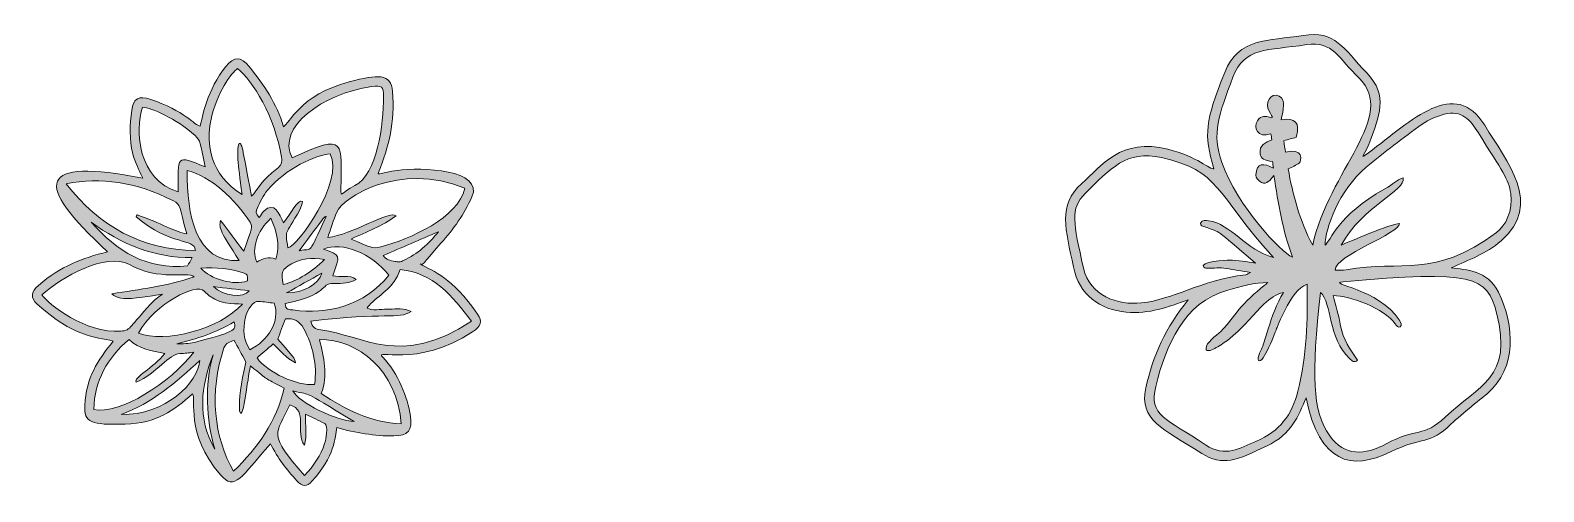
# Model space of a CAD drawing. Header units: millimetres. Extents: x 144 to 2414, y 783 to 2729.
# Drawn here: x 172 to 738, y 1449 to 1621 of the extents above; entities that cross this region are included whole.
import ezdxf

# ---------------------------------------------------------------- set-up
doc = ezdxf.new("R2010")
doc.units = ezdxf.units.MM
doc.header["$MEASUREMENT"] = 0
doc.layers.add('Слой 1', color=7, linetype='Continuous', lineweight=0)

msp = doc.modelspace()

# ---------------------------------------------------------------- hatches: boundary and pattern name
at = {"layer": 'Слой 1', "true_color": 0x000000, "transparency": 33554687}
h = msp.add_hatch(color=18, dxfattribs=at)
h.dxf.hatch_style = 2
edge = h.paths.add_edge_path()
edge.add_spline(control_points=[(633.79, 1525.87), (634.26, 1526.23), (634.73, 1526.6), (635.2, 1526.99), (630.53, 1527.01), (624.74, 1525.46), (620.19, 1524.17), (603.59, 1519.5), (597.09, 1503.56), (593.23, 1488.12), (590.5, 1477.15), (597.09, 1476.13), (611.91, 1466.24), (619.29, 1461.33), (624.57, 1465.04), (630.98, 1467.67), (639.46, 1471.16), (644.33, 1477.62), (646.43, 1486.39), (649.74, 1499.56), (650.12, 1512.96), (649.9, 1526.42), (646.33, 1524.95), (644.31, 1521.5), (642.44, 1518.3), (640.93, 1515.69), (639.75, 1512.92), (638.62, 1510.12), (638.13, 1508.92), (633.34, 1496.01), (631.73, 1497.85), (630.9, 1498.81), (632.91, 1502.17), (633.28, 1503.21), (634.04, 1505.33), (634.65, 1507.49), (635.32, 1509.64), (636.79, 1514.33), (638.44, 1518.97), (640.99, 1523.22), (635.52, 1522.13), (631.43, 1516.43), (627.84, 1512.63), (625.39, 1510.04), (622.86, 1507.51), (620.03, 1505.35), (618.54, 1504.21), (616.95, 1503.17), (615.28, 1502.29), (614.18, 1501.7), (611.28, 1500.48), (612.22, 1503.15), (613.03, 1505.41), (616.74, 1507.68), (618.36, 1509.49), (620.33, 1511.72), (622.15, 1514.06), (623.96, 1516.38), (627, 1520.1), (630.18, 1522.97), (633.79, 1525.87)], knot_values=[0, 0, 0, 0, 1, 1, 1, 2, 2, 2, 3, 3, 3, 4, 4, 4, 5, 5, 5, 6, 6, 6, 7, 7, 7, 8, 8, 8, 9, 9, 9, 10, 10, 10, 11, 11, 11, 12, 12, 12, 13, 13, 13, 14, 14, 14, 15, 15, 15, 16, 16, 16, 17, 17, 17, 18, 18, 18, 19, 19, 19, 20, 20, 20, 20], degree=3, periodic=0)
edge = h.paths.add_edge_path()
edge.add_spline(control_points=[(662.58, 1540.91), (665.68, 1542.3), (681.04, 1548.89), (684.42, 1549.05), (684.73, 1545.3), (660.22, 1537.24), (660.44, 1531.64), (661.87, 1531.64), (663.23, 1531.43), (664.52, 1531.68), (685.7, 1535.67), (697, 1528.01), (720.8, 1545.71), (724.18, 1548.21), (727, 1553.92), (726.08, 1560.31), (725.28, 1565.83), (723.08, 1568.44), (713.97, 1582.96), (710.97, 1587.73), (707.87, 1591.73), (701.18, 1589.93), (698.33, 1589.16), (695.37, 1588.02), (693, 1586.28), (685.85, 1581.1), (678.77, 1575.78), (671.98, 1570.11), (661.87, 1561.65), (656.63, 1547.28), (656.63, 1541), (658.63, 1542.48), (661.09, 1552.05), (678.94, 1562.04), (682.3, 1563.91), (683.03, 1565.28), (685.79, 1566.1), (687.07, 1561.37), (670.7, 1555.9), (662.58, 1540.91)], knot_values=[0, 0, 0, 0, 1, 1, 1, 2, 2, 2, 3, 3, 3, 4, 4, 4, 5, 5, 5, 6, 6, 6, 7, 7, 7, 8, 8, 8, 9, 9, 9, 10, 10, 10, 11, 11, 11, 12, 12, 12, 13, 13, 13, 13], degree=3, periodic=0)
edge = h.paths.add_edge_path()
edge.add_spline(control_points=[(637.24, 1536.37), (614.89, 1561.18), (617.58, 1568.69), (595.38, 1573.72), (582.22, 1576.7), (576.29, 1569.58), (566.83, 1560.28), (561.1, 1554.66), (562.38, 1549.46), (566.18, 1532.35), (568.46, 1522.07), (578.98, 1518.4), (587.87, 1519.34), (599.8, 1520.61), (609.47, 1527.66), (626.92, 1529.92), (627.39, 1529.98), (627.84, 1530.33), (628.75, 1530.76), (625.33, 1531.31), (622.45, 1531.78), (619.58, 1532.25), (617.32, 1532.64), (614.91, 1532.33), (612.63, 1532.35), (612.16, 1532.35), (611.65, 1532.41), (611.28, 1532.72), (609.04, 1534.7), (619.88, 1535.41), (620.76, 1535.37), (624.06, 1535.23), (627.33, 1534.76), (630.59, 1534.29), (614.75, 1547.66), (617.95, 1545.56), (611.65, 1547.79), (610.85, 1548.07), (609.98, 1548.05), (610, 1549.19), (610.73, 1550.46), (611.89, 1550.29), (613.03, 1550.13), (621.31, 1548.91), (627.06, 1539.06), (637.24, 1536.37)], knot_values=[0, 0, 0, 0, 1, 1, 1, 2, 2, 2, 3, 3, 3, 4, 4, 4, 5, 5, 5, 6, 6, 6, 7, 7, 7, 8, 8, 8, 9, 9, 9, 10, 10, 10, 11, 11, 11, 12, 12, 12, 13, 13, 13, 14, 14, 14, 15, 15, 15, 15], degree=3, periodic=0)
edge = h.paths.add_edge_path()
edge.add_spline(control_points=[(654.92, 1523.3), (651.51, 1492.3), (651.67, 1479.05), (658.36, 1469.63), (663.83, 1461.94), (671.39, 1462.19), (679.67, 1466.71), (690.64, 1472.71), (693.49, 1468.9), (701.53, 1476.58), (714.19, 1488.74), (727.06, 1491), (720.76, 1515.65), (717.27, 1529.29), (712.15, 1531.6), (663.36, 1527.27), (656.71, 1526.68), (676.9, 1524.58), (684.34, 1513.02), (685.15, 1511.74), (685.48, 1511.12), (684.71, 1510.37), (684.16, 1509.84), (683.28, 1510.92), (682.83, 1511.55), (678.79, 1517.28), (665.91, 1522.11), (659.67, 1522.11), (660.58, 1518.34), (661.73, 1514.57), (662.4, 1510.76), (663.3, 1505.74), (666.03, 1501.97), (668.7, 1497.91), (667.66, 1496.79), (666.62, 1497.73), (665.78, 1498.52), (657.71, 1506.25), (659.22, 1519.28), (654.92, 1523.3)], knot_values=[0, 0, 0, 0, 1, 1, 1, 2, 2, 2, 3, 3, 3, 4, 4, 4, 5, 5, 5, 6, 6, 6, 7, 7, 7, 8, 8, 8, 9, 9, 9, 10, 10, 10, 11, 11, 11, 12, 12, 12, 13, 13, 13, 13], degree=3, periodic=0)
edge = h.paths.add_edge_path()
edge.add_spline(control_points=[(645.88, 1581.35), (644.33, 1580.92), (642.8, 1580.51), (641.15, 1580.06), (641.38, 1578.58), (641.58, 1577.17), (641.78, 1575.74), (648.61, 1577.74), (647.82, 1572.4), (646.92, 1571.7), (645.78, 1570.83), (644.35, 1570.32), (642.78, 1569.54), (644.5, 1560), (646.98, 1550.42), (651.96, 1540.93), (657.95, 1568.79), (683.89, 1589.44), (669.31, 1603.45), (661.73, 1610.75), (659.52, 1617.52), (649.68, 1615.99), (634.89, 1613.73), (626.45, 1615.2), (622.13, 1603.86), (616.7, 1589.61), (614.13, 1582.82), (617.99, 1571.93), (623.84, 1555.39), (640.07, 1538.26), (644.41, 1536.53), (640.66, 1546.5), (639.07, 1556.57), (637.48, 1566.99), (635.93, 1565.34), (634.87, 1563.47), (632.83, 1564.44), (631.85, 1564.91), (630.63, 1566.28), (630.67, 1567.18), (630.92, 1571.97), (633.71, 1571.7), (637.24, 1569.75), (637.14, 1570.79), (637.05, 1571.56), (636.97, 1572.29), (633.83, 1572.56), (632.55, 1573.33), (632.28, 1575.19), (631.83, 1578.41), (634.4, 1579.33), (636.69, 1580.43), (636.56, 1581.25), (636.46, 1581.9), (636.36, 1582.63), (631.26, 1580.82), (629.73, 1585.08), (631.28, 1587.53), (634, 1591.79), (639.21, 1585.59), (635.67, 1591.09), (633.87, 1593.89), (636.22, 1598.35), (639.4, 1596.72), (642.21, 1595.27), (640.85, 1591.65), (640.19, 1587.85), (645.47, 1588.81), (647.31, 1586.67), (645.88, 1581.8), (645.84, 1581.8), (645.68, 1581.14), (645.88, 1581.35)], knot_values=[0, 0, 0, 0, 1, 1, 1, 2, 2, 2, 3, 3, 3, 4, 4, 4, 5, 5, 5, 6, 6, 6, 7, 7, 7, 8, 8, 8, 9, 9, 9, 10, 10, 10, 11, 11, 11, 12, 12, 12, 13, 13, 13, 14, 14, 14, 15, 15, 15, 16, 16, 16, 17, 17, 17, 18, 18, 18, 19, 19, 19, 20, 20, 20, 21, 21, 21, 22, 22, 22, 23, 23, 23, 24, 24, 24, 24], degree=3, periodic=0)
edge = h.paths.add_edge_path()
edge.add_spline(control_points=[(605.39, 1520.48), (597.62, 1517.81), (591.03, 1515.14), (582.2, 1515.92), (572.44, 1516.77), (564.53, 1522.28), (562.43, 1532.8), (559.59, 1546.99), (556.33, 1555.82), (565.59, 1564.06), (572.89, 1570.56), (580.14, 1581.27), (597.8, 1576.84), (608.85, 1574.07), (613.58, 1569.13), (614.99, 1569.5), (611.18, 1582.73), (611.69, 1587.02), (619.05, 1605.59), (624.25, 1618.7), (635.16, 1617.32), (648.43, 1619.46), (660.44, 1621.37), (663.36, 1614.58), (672.23, 1605.43), (680.44, 1596.95), (676.69, 1588.87), (673.37, 1579.59), (671.86, 1575.41), (668.68, 1572.34), (672.86, 1575.52), (689.09, 1587.89), (705.3, 1603.8), (716.33, 1585.83), (724.59, 1572.36), (738.43, 1556.23), (722.47, 1542.57), (716.9, 1537.79), (710.44, 1535.47), (703.73, 1532.47), (709.48, 1531.72), (717.37, 1531.68), (721.47, 1523.36), (727.75, 1510.65), (728.22, 1495.1), (717.55, 1485.55), (715.94, 1484.11), (707.79, 1477.99), (703.69, 1473.95), (695.74, 1466.06), (693.17, 1469.51), (681.04, 1463.59), (666.37, 1456.46), (654.63, 1459.29), (649.47, 1483.8), (646.51, 1476.95), (644.23, 1470.34), (634.73, 1465.8), (623.7, 1460.49), (618.21, 1458.09), (610.42, 1463.06), (595.68, 1472.46), (586.93, 1475.44), (589.5, 1487.53), (592.15, 1499.54), (596.93, 1510.25), (605.39, 1520.48)], knot_values=[0, 0, 0, 0, 1, 1, 1, 2, 2, 2, 3, 3, 3, 4, 4, 4, 5, 5, 5, 6, 6, 6, 7, 7, 7, 8, 8, 8, 9, 9, 9, 10, 10, 10, 11, 11, 11, 12, 12, 12, 13, 13, 13, 14, 14, 14, 15, 15, 15, 16, 16, 16, 17, 17, 17, 18, 18, 18, 19, 19, 19, 20, 20, 20, 21, 21, 21, 22, 22, 22, 22], degree=3, periodic=0)
h = msp.add_hatch(color=18, dxfattribs=at)
h.dxf.hatch_style = 2
edge = h.paths.add_edge_path()
edge.add_spline(control_points=[(240.58, 1525.46), (244.23, 1521.81), (251.8, 1521.03), (253.92, 1523.89), (249.58, 1524.4), (245.03, 1524.93), (240.58, 1525.46)], knot_values=[0, 0, 0, 0, 1, 1, 1, 2, 2, 2, 2], degree=3, periodic=0)
edge = h.paths.add_edge_path()
edge.add_spline(control_points=[(267.95, 1523.09), (274.21, 1523.07), (280.16, 1526.54), (281.12, 1530.47), (276.86, 1528.11), (272.33, 1525.56), (267.95, 1523.09)], knot_values=[0, 0, 0, 0, 1, 1, 1, 2, 2, 2, 2], degree=3, periodic=0)
edge = h.paths.add_edge_path()
edge.add_spline(control_points=[(272.64, 1538.9), (278.18, 1540.08), (275.57, 1536.59), (282.75, 1551.66), (282.18, 1551.9), (282.41, 1551.9), (272.64, 1538.9)], knot_values=[0, 0, 0, 0, 1, 1, 1, 2, 2, 2, 2], degree=3, periodic=0)
edge = h.paths.add_edge_path()
edge.add_spline(control_points=[(248.31, 1512.25), (241.46, 1508.29), (234.33, 1505.76), (226.84, 1504.07), (229.08, 1504.05), (231.35, 1504.05), (233.45, 1504.6), (248.03, 1508.39), (249.35, 1509.02), (248.31, 1512.25)], knot_values=[0, 0, 0, 0, 1, 1, 1, 2, 2, 2, 3, 3, 3, 3], degree=3, periodic=0)
edge = h.paths.add_edge_path()
edge.add_spline(control_points=[(240.42, 1499.95), (235.87, 1488.1), (234.45, 1476.26), (241.05, 1464.61), (237.83, 1476.34), (237.24, 1488.1), (240.42, 1499.95)], knot_values=[0, 0, 0, 0, 1, 1, 1, 2, 2, 2, 2], degree=3, periodic=0)
edge = h.paths.add_edge_path()
edge.add_spline(control_points=[(293.27, 1474.95), (272.03, 1487.76), (278.49, 1484.29), (270.33, 1486.43), (272.39, 1482.09), (286.85, 1475.18), (293.27, 1474.95)], knot_values=[0, 0, 0, 0, 1, 1, 1, 2, 2, 2, 2], degree=3, periodic=0)
edge = h.paths.add_edge_path()
edge.add_spline(control_points=[(253.25, 1527.58), (253.41, 1529.9), (253.45, 1530.01), (252.02, 1530.52), (246.84, 1532.37), (241.48, 1532.68), (235.83, 1532.39), (239.59, 1528.11), (248.21, 1525.83), (253.25, 1527.58)], knot_values=[0, 0, 0, 0, 1, 1, 1, 2, 2, 2, 3, 3, 3, 3], degree=3, periodic=0)
edge = h.paths.add_edge_path()
edge.add_spline(control_points=[(324.78, 1545.97), (317.74, 1542.95), (310.93, 1540.02), (304.1, 1537.08), (305.26, 1535.39), (306.67, 1535.27), (308.63, 1534.88), (309.1, 1534.78), (309.57, 1534.7), (310.05, 1534.72), (310.63, 1534.76), (311.16, 1535), (311.67, 1535.23), (317.05, 1537.71), (320.98, 1541.34), (324.78, 1545.97)], knot_values=[0, 0, 0, 0, 1, 1, 1, 2, 2, 2, 3, 3, 3, 4, 4, 4, 5, 5, 5, 5], degree=3, periodic=0)
edge = h.paths.add_edge_path()
edge.add_spline(control_points=[(282.1, 1535.55), (277.31, 1536.55), (273.45, 1536.02), (269.82, 1533.94), (266.03, 1531.78), (265.77, 1531.07), (266.68, 1526.21), (272.52, 1527.82), (277.31, 1531), (282.1, 1535.55)], knot_values=[0, 0, 0, 0, 1, 1, 1, 2, 2, 2, 3, 3, 3, 3], degree=3, periodic=0)
edge = h.paths.add_edge_path()
edge.add_spline(control_points=[(263.93, 1535.67), (265.73, 1541.22), (264.18, 1546.05), (262.06, 1551.01), (256.86, 1546.3), (254.7, 1539.49), (256.77, 1534.65), (258.98, 1535.86), (261.22, 1537.02), (263.93, 1535.67)], knot_values=[0, 0, 0, 0, 1, 1, 1, 2, 2, 2, 3, 3, 3, 3], degree=3, periodic=0)
edge = h.paths.add_edge_path()
edge.add_spline(control_points=[(235.45, 1497.87), (226.64, 1489.55), (217.56, 1481.8), (205.98, 1477.62), (222.54, 1477.17), (235.06, 1489.71), (235.45, 1497.87)], knot_values=[0, 0, 0, 0, 1, 1, 1, 2, 2, 2, 2], degree=3, periodic=0)
edge = h.paths.add_edge_path()
edge.add_spline(control_points=[(232.65, 1536.29), (218.24, 1536.2), (206.04, 1541.42), (194.85, 1549.54), (204.45, 1538.73), (215.67, 1531.51), (230.9, 1533.27), (231.41, 1534.16), (231.88, 1534.96), (232.65, 1536.29)], knot_values=[0, 0, 0, 0, 1, 1, 1, 2, 2, 2, 3, 3, 3, 3], degree=3, periodic=0)
edge = h.paths.add_edge_path()
edge.add_spline(control_points=[(254.23, 1501.85), (261.04, 1505.09), (265.64, 1512.63), (263.34, 1519.24), (261.34, 1519.48), (259.38, 1519.77), (257.43, 1519.93), (253.35, 1520.24), (249.37, 1508.49), (254.23, 1501.85)], knot_values=[0, 0, 0, 0, 1, 1, 1, 2, 2, 2, 3, 3, 3, 3], degree=3, periodic=0)
edge = h.paths.add_edge_path()
edge.add_spline(control_points=[(269.15, 1481.17), (263.95, 1470.12), (260.69, 1470.63), (274.68, 1454.72), (278.06, 1458.52), (280.77, 1462.25), (282.18, 1466.75), (282.59, 1468.02), (283.77, 1473.36), (282.22, 1474.22), (279.98, 1475.44), (277.61, 1476.46), (275.04, 1477.68), (274.92, 1473.54), (275.68, 1469.81), (274.62, 1466.12), (271.09, 1470.79), (276.17, 1479.4), (269.15, 1481.17)], knot_values=[0, 0, 0, 0, 1, 1, 1, 2, 2, 2, 3, 3, 3, 4, 4, 4, 5, 5, 5, 6, 6, 6, 6], degree=3, periodic=0)
edge = h.paths.add_edge_path()
edge.add_spline(control_points=[(278.43, 1488.82), (279.49, 1496.26), (277.76, 1503.4), (274.37, 1509.7), (272.78, 1512.67), (270.6, 1513.67), (267.5, 1513.41), (266.54, 1510.9), (265.62, 1508.45), (264.63, 1505.82), (270.54, 1498.89), (270.95, 1498.91), (271.31, 1496.93), (267.66, 1498.79), (265.48, 1501.64), (262.93, 1504.01), (260.79, 1502.15), (258.81, 1500.46), (256.88, 1498.77), (261, 1493.26), (271.74, 1488.27), (278.43, 1488.82)], knot_values=[0, 0, 0, 0, 1, 1, 1, 2, 2, 2, 3, 3, 3, 4, 4, 4, 5, 5, 5, 6, 6, 6, 7, 7, 7, 7], degree=3, periodic=0)
edge = h.paths.add_edge_path()
edge.add_spline(control_points=[(212.51, 1508.04), (222.42, 1504.17), (242.93, 1509.47), (251.43, 1518.95), (248.01, 1519.26), (242.34, 1518.24), (237, 1523.87), (234.24, 1526.76), (218.89, 1519.46), (212.51, 1508.04)], knot_values=[0, 0, 0, 0, 1, 1, 1, 2, 2, 2, 3, 3, 3, 3], degree=3, periodic=0)
edge = h.paths.add_edge_path()
edge.add_spline(control_points=[(267.44, 1519.18), (267.3, 1516.61), (269.15, 1516.91), (270.31, 1516.73), (283.16, 1514.79), (297.17, 1518.36), (306.18, 1529.72), (299.9, 1537.9), (288.64, 1542.42), (281.73, 1539.51), (288.24, 1537.16), (288.01, 1537.28), (285.28, 1529.54), (288.32, 1528.78), (291.34, 1530.09), (293.97, 1528.15), (291.66, 1526.76), (288.99, 1526.52), (285.44, 1526.62), (280.51, 1526.78), (283.57, 1522.11), (267.44, 1519.18)], knot_values=[0, 0, 0, 0, 1, 1, 1, 2, 2, 2, 3, 3, 3, 4, 4, 4, 5, 5, 5, 6, 6, 6, 7, 7, 7, 7], degree=3, periodic=0)
edge = h.paths.add_edge_path()
edge.add_spline(control_points=[(237.47, 1570.28), (235.41, 1579.55), (235.83, 1580), (233.71, 1581.94), (226.52, 1588.51), (217.38, 1592.32), (214.02, 1592.56), (211.02, 1583.71), (212.34, 1565.53), (227.35, 1560.86), (227.35, 1574.48), (226.33, 1574.9), (237.47, 1570.28)], knot_values=[0, 0, 0, 0, 1, 1, 1, 2, 2, 2, 3, 3, 3, 4, 4, 4, 4], degree=3, periodic=0)
edge = h.paths.add_edge_path()
edge.add_spline(control_points=[(251.9, 1538.67), (254.9, 1547.44), (255.39, 1547.83), (254.27, 1549.54), (248.7, 1558.1), (239.5, 1566.85), (230.78, 1568.89), (230.57, 1552.45), (233.84, 1534.27), (250.25, 1535.2), (243.22, 1546.2), (242.54, 1547.03), (243.22, 1550.25), (246.23, 1546.26), (249.03, 1542.5), (251.9, 1538.67)], knot_values=[0, 0, 0, 0, 1, 1, 1, 2, 2, 2, 3, 3, 3, 4, 4, 4, 5, 5, 5, 5], degree=3, periodic=0)
edge = h.paths.add_edge_path()
edge.add_spline(control_points=[(273.9, 1557.33), (273.62, 1556.37), (273.49, 1555.33), (273.03, 1554.49), (267.03, 1543.5), (267.46, 1547.5), (268.4, 1539.96), (272.11, 1540.59), (289.46, 1564.44), (284.3, 1575.19), (278.76, 1574.68), (267.74, 1569.75), (260.81, 1561.55), (259.14, 1559.59), (258.1, 1557.06), (256.92, 1554.72), (256.47, 1553.84), (256.24, 1552.7), (257.71, 1551.37), (258.3, 1552.21), (258.73, 1553.07), (259.41, 1553.7), (263.52, 1557.59), (265.22, 1552.6), (266.75, 1549.38), (269.7, 1552.5), (271.95, 1558.31), (273.9, 1557.33)], knot_values=[0, 0, 0, 0, 1, 1, 1, 2, 2, 2, 3, 3, 3, 4, 4, 4, 5, 5, 5, 6, 6, 6, 7, 7, 7, 8, 8, 8, 9, 9, 9, 9], degree=3, periodic=0)
edge = h.paths.add_edge_path()
edge.add_spline(control_points=[(195.79, 1479.5), (205.49, 1477.28), (224.58, 1489.67), (233.24, 1500.87), (231.37, 1500.68), (229.72, 1500.4), (228.04, 1500.42), (224.13, 1500.5), (219.28, 1492.94), (211.63, 1489.67), (210.51, 1491.41), (218.01, 1495.02), (222.42, 1500.4), (217.54, 1501.5), (212.73, 1501.93), (208.98, 1505.72), (200.86, 1498.71), (196.07, 1490.29), (195.79, 1479.5)], knot_values=[0, 0, 0, 0, 1, 1, 1, 2, 2, 2, 3, 3, 3, 4, 4, 4, 5, 5, 5, 6, 6, 6, 6], degree=3, periodic=0)
edge = h.paths.add_edge_path()
edge.add_spline(control_points=[(310.83, 1474.16), (309.32, 1493.98), (294.66, 1505.92), (280.22, 1505.68), (281.88, 1499.03), (283.59, 1492.39), (280.9, 1485.43), (290.03, 1479.56), (299.45, 1474.44), (310.83, 1474.16)], knot_values=[0, 0, 0, 0, 1, 1, 1, 2, 2, 2, 3, 3, 3, 3], degree=3, periodic=0)
edge = h.paths.add_edge_path()
edge.add_spline(control_points=[(185.41, 1563.96), (198.05, 1547.87), (213.69, 1539.18), (233.84, 1538.98), (233.41, 1543.83), (224.66, 1540.38), (211.61, 1551.6), (211.75, 1551.84), (211.88, 1552.07), (212.02, 1552.31), (220.85, 1549.27), (226.31, 1545.89), (230.55, 1545.16), (227.82, 1555.55), (228.33, 1556.17), (225.6, 1557.55), (211.06, 1564.91), (198.66, 1566.3), (185.41, 1563.96)], knot_values=[0, 0, 0, 0, 1, 1, 1, 2, 2, 2, 3, 3, 3, 4, 4, 4, 5, 5, 5, 6, 6, 6, 6], degree=3, periodic=0)
edge = h.paths.add_edge_path()
edge.add_spline(control_points=[(267.05, 1487.45), (258.63, 1491.98), (261.91, 1489.8), (254.45, 1495.77), (253.7, 1492.67), (253.47, 1489.86), (252.06, 1481.68), (250.54, 1472.87), (248.62, 1480.78), (252.74, 1497.2), (251.09, 1500.22), (249.72, 1502.72), (248.27, 1505.35), (246.82, 1504.68), (245.17, 1504.54), (244.48, 1502.52), (238.91, 1485.98), (240.75, 1469), (248.09, 1456.36), (257.26, 1465.23), (264.12, 1475.01), (267.05, 1487.45)], knot_values=[0, 0, 0, 0, 1, 1, 1, 2, 2, 2, 3, 3, 3, 4, 4, 4, 5, 5, 5, 6, 6, 6, 7, 7, 7, 7], degree=3, periodic=0)
edge = h.paths.add_edge_path()
edge.add_spline(control_points=[(233.31, 1529.13), (230.51, 1531.35), (220.6, 1527.31), (208.88, 1533.8), (200.6, 1538.39), (183.47, 1528.92), (176.4, 1522.36), (178.74, 1518.95), (192.71, 1507.86), (205.88, 1508.78), (209.86, 1509.06), (209.33, 1510.76), (216.99, 1518.85), (222.17, 1524.32), (225.37, 1522.69), (211.71, 1521.24), (206.37, 1520.67), (204.49, 1520.99), (202.56, 1522.77), (212.89, 1524.48), (223.09, 1525.56), (233.31, 1529.13)], knot_values=[0, 0, 0, 0, 1, 1, 1, 2, 2, 2, 3, 3, 3, 4, 4, 4, 5, 5, 5, 6, 6, 6, 7, 7, 7, 7], degree=3, periodic=0)
edge = h.paths.add_edge_path()
edge.add_spline(control_points=[(270.01, 1573.6), (290.81, 1583.59), (288.36, 1578.96), (288.3, 1562.18), (288.28, 1558.25), (288.09, 1560.59), (293.5, 1563.26), (302, 1567.44), (304.16, 1586.1), (304.24, 1596.66), (304.28, 1600.33), (303.53, 1600.86), (299.82, 1600.31), (281.24, 1597.48), (264.14, 1585.26), (270.01, 1573.6)], knot_values=[0, 0, 0, 0, 1, 1, 1, 2, 2, 2, 3, 3, 3, 4, 4, 4, 5, 5, 5, 5], degree=3, periodic=0)
edge = h.paths.add_edge_path()
edge.add_spline(control_points=[(254.86, 1559.24), (256.96, 1561.65), (258.65, 1565.4), (264.34, 1569.56), (265.95, 1570.74), (266.38, 1571.99), (266.07, 1573.86), (263.54, 1588.95), (255.33, 1602.55), (249.62, 1607.02), (244.97, 1604.43), (227.31, 1575.01), (251.27, 1559.9), (249.72, 1572.58), (249.13, 1575.8), (250.15, 1578.96), (251.37, 1579.04), (250.98, 1579.15), (254.86, 1559.24)], knot_values=[0, 0, 0, 0, 1, 1, 1, 2, 2, 2, 3, 3, 3, 4, 4, 4, 5, 5, 5, 6, 6, 6, 6], degree=3, periodic=0)
edge = h.paths.add_edge_path()
edge.add_spline(control_points=[(334.62, 1562.26), (310.12, 1572.48), (288.91, 1558.67), (286.73, 1553.35), (285.48, 1550.33), (284.53, 1547.21), (283.36, 1543.85), (292.27, 1544.77), (306.36, 1554.11), (308.91, 1551.97), (303.79, 1548.09), (297.94, 1546.05), (292.13, 1543.26), (299.41, 1540.24), (299.94, 1539.43), (303.26, 1540.34), (314.23, 1543.34), (332.14, 1551.15), (334.62, 1562.26)], knot_values=[0, 0, 0, 0, 1, 1, 1, 2, 2, 2, 3, 3, 3, 4, 4, 4, 5, 5, 5, 6, 6, 6, 6], degree=3, periodic=0)
edge = h.paths.add_edge_path()
edge.add_spline(control_points=[(337.11, 1512.51), (329.91, 1522.07), (322.7, 1530.7), (310.5, 1531.82), (309.2, 1528.33), (307.61, 1526.15), (304.86, 1523.7), (302.98, 1522.03), (300.49, 1520.32), (298.84, 1518.4), (297.98, 1517.42), (297.68, 1517.55), (298.84, 1517.12), (300.78, 1516.38), (304.35, 1517.16), (306.38, 1517.08), (309.1, 1516.98), (311.91, 1517.53), (314.56, 1516.1), (309.83, 1513.06), (304.96, 1516.04), (277.06, 1512.51), (277.55, 1510.27), (278.63, 1509.49), (280.79, 1509.23), (296.43, 1507.39), (310.48, 1494.85), (337.11, 1512.51)], knot_values=[0, 0, 0, 0, 1, 1, 1, 2, 2, 2, 3, 3, 3, 4, 4, 4, 5, 5, 5, 6, 6, 6, 7, 7, 7, 8, 8, 8, 9, 9, 9, 9], degree=3, periodic=0)
edge = h.paths.add_edge_path()
edge.add_spline(control_points=[(200.95, 1538.51), (172.6, 1564.49), (174.89, 1573.64), (214.1, 1566.06), (212.77, 1569.91), (207.7, 1575.15), (209.98, 1591.38), (210.63, 1595.99), (212.59, 1597.01), (217.12, 1595.52), (229.57, 1591.38), (233.75, 1585.65), (235.55, 1585.51), (236.43, 1588.73), (238.18, 1599.29), (245.21, 1607.81), (248.39, 1611.67), (250.74, 1611.71), (253.92, 1607.79), (259.41, 1601.02), (264.36, 1593.93), (266.75, 1585.24), (269.07, 1586.4), (272.88, 1597.25), (291.38, 1602.08), (302.25, 1604.92), (307.02, 1605.27), (307.59, 1598.48), (308.57, 1586.96), (306.24, 1578), (302.33, 1568.18), (301.82, 1566.89), (303.49, 1568.13), (309.28, 1568.95), (318.37, 1570.24), (341.88, 1569.26), (337.32, 1559.02), (334.44, 1552.6), (330.44, 1546.91), (325.73, 1541.67), (318.37, 1533.47), (319.07, 1533.29), (317.9, 1533.94), (323.17, 1530.92), (329.67, 1529.17), (339.42, 1515.14), (341.31, 1512.41), (340.7, 1510.65), (337.58, 1508.57), (316.4, 1494.53), (300.39, 1502.68), (303.92, 1499.03), (309.63, 1493.12), (313.28, 1483.98), (314.32, 1476.97), (315.11, 1471.67), (313.44, 1469.65), (308.12, 1469.59), (300.88, 1469.51), (293.8, 1470.75), (286.71, 1472.69), (286.1, 1469), (286.01, 1462), (277.45, 1452.64), (275.49, 1450.5), (273.88, 1450.58), (271.82, 1452.81), (268.01, 1456.93), (264.52, 1461.29), (261.97, 1466.69), (250.7, 1454.17), (248.72, 1448.71), (243.19, 1455.07), (229.74, 1470.57), (234.35, 1483.56), (232.73, 1485.33), (225.74, 1479.09), (219.36, 1474.34), (207.53, 1474.01), (194.75, 1473.67), (192.08, 1474.52), (192.42, 1481.01), (192.99, 1491.53), (197.17, 1497.75), (203.09, 1505.07), (195.87, 1506.76), (188.37, 1506.62), (174.6, 1518.91), (172.01, 1521.22), (172.22, 1523.44), (175.07, 1525.89), (183.68, 1533.31), (191.26, 1535.98), (200.95, 1538.51)], knot_values=[0, 0, 0, 0, 1, 1, 1, 2, 2, 2, 3, 3, 3, 4, 4, 4, 5, 5, 5, 6, 6, 6, 7, 7, 7, 8, 8, 8, 9, 9, 9, 10, 10, 10, 11, 11, 11, 12, 12, 12, 13, 13, 13, 14, 14, 14, 15, 15, 15, 16, 16, 16, 17, 17, 17, 18, 18, 18, 19, 19, 19, 20, 20, 20, 21, 21, 21, 22, 22, 22, 23, 23, 23, 24, 24, 24, 25, 25, 25, 26, 26, 26, 27, 27, 27, 28, 28, 28, 29, 29, 29, 30, 30, 30, 31, 31, 31, 31], degree=3, periodic=0)

# ---------------------------------------------------------------- linework, layer by layer
at = {"layer": 'Слой 1'}
for points, knots in [([(605.39, 1520.48), (597.62, 1517.81), (591.03, 1515.14), (582.2, 1515.92), (572.44, 1516.77), (564.53, 1522.28), (562.43, 1532.8), (559.59, 1546.99), (556.33, 1555.82), (565.59, 1564.06), (572.89, 1570.56), (580.14, 1581.27), (597.8, 1576.84), (608.85, 1574.07), (613.58, 1569.13), (614.99, 1569.5), (611.18, 1582.73), (611.69, 1587.02), (619.05, 1605.59), (624.25, 1618.7), (635.16, 1617.32), (648.43, 1619.46), (660.44, 1621.37), (663.36, 1614.58), (672.23, 1605.43), (680.44, 1596.95), (676.69, 1588.87), (673.37, 1579.59), (671.86, 1575.41), (668.68, 1572.34), (672.86, 1575.52), (689.09, 1587.89), (705.3, 1603.8), (716.33, 1585.83), (724.59, 1572.36), (738.43, 1556.23), (722.47, 1542.57), (716.9, 1537.79), (710.44, 1535.47), (703.73, 1532.47), (709.48, 1531.72), (717.37, 1531.68), (721.47, 1523.36), (727.75, 1510.65), (728.22, 1495.1), (717.55, 1485.55), (715.94, 1484.11), (707.79, 1477.99), (703.69, 1473.95), (695.74, 1466.06), (693.17, 1469.51), (681.04, 1463.59), (666.37, 1456.46), (654.63, 1459.29), (649.47, 1483.8), (646.51, 1476.95), (644.23, 1470.34), (634.73, 1465.8), (623.7, 1460.49), (618.21, 1458.09), (610.42, 1463.06), (595.68, 1472.46), (586.93, 1475.44), (589.5, 1487.53), (592.15, 1499.54), (596.93, 1510.25), (605.39, 1520.48)], [0, 0, 0, 0, 1, 1, 1, 2, 2, 2, 3, 3, 3, 4, 4, 4, 5, 5, 5, 6, 6, 6, 7, 7, 7, 8, 8, 8, 9, 9, 9, 10, 10, 10, 11, 11, 11, 12, 12, 12, 13, 13, 13, 14, 14, 14, 15, 15, 15, 16, 16, 16, 17, 17, 17, 18, 18, 18, 19, 19, 19, 20, 20, 20, 21, 21, 21, 22, 22, 22, 22]), ([(645.88, 1581.35), (644.33, 1580.92), (642.8, 1580.51), (641.15, 1580.06), (641.38, 1578.58), (641.58, 1577.17), (641.78, 1575.74), (648.61, 1577.74), (647.82, 1572.4), (646.92, 1571.7), (645.78, 1570.83), (644.35, 1570.32), (642.78, 1569.54), (644.5, 1560), (646.98, 1550.42), (651.96, 1540.93), (657.95, 1568.79), (683.89, 1589.44), (669.31, 1603.45), (661.73, 1610.75), (659.52, 1617.52), (649.68, 1615.99), (634.89, 1613.73), (626.45, 1615.2), (622.13, 1603.86), (616.7, 1589.61), (614.13, 1582.82), (617.99, 1571.93), (623.84, 1555.39), (640.07, 1538.26), (644.41, 1536.53), (640.66, 1546.5), (639.07, 1556.57), (637.48, 1566.99), (635.93, 1565.34), (634.87, 1563.47), (632.83, 1564.44), (631.85, 1564.91), (630.63, 1566.28), (630.67, 1567.18), (630.92, 1571.97), (633.71, 1571.7), (637.24, 1569.75), (637.14, 1570.79), (637.05, 1571.56), (636.97, 1572.29), (633.83, 1572.56), (632.55, 1573.33), (632.28, 1575.19), (631.83, 1578.41), (634.4, 1579.33), (636.69, 1580.43), (636.56, 1581.25), (636.46, 1581.9), (636.36, 1582.63), (631.26, 1580.82), (629.73, 1585.08), (631.28, 1587.53), (634, 1591.79), (639.21, 1585.59), (635.67, 1591.09), (633.87, 1593.89), (636.22, 1598.35), (639.4, 1596.72), (642.21, 1595.27), (640.85, 1591.65), (640.19, 1587.85), (645.47, 1588.81), (647.31, 1586.67), (645.88, 1581.8), (645.84, 1581.8), (645.68, 1581.14), (645.88, 1581.35)], [0, 0, 0, 0, 1, 1, 1, 2, 2, 2, 3, 3, 3, 4, 4, 4, 5, 5, 5, 6, 6, 6, 7, 7, 7, 8, 8, 8, 9, 9, 9, 10, 10, 10, 11, 11, 11, 12, 12, 12, 13, 13, 13, 14, 14, 14, 15, 15, 15, 16, 16, 16, 17, 17, 17, 18, 18, 18, 19, 19, 19, 20, 20, 20, 21, 21, 21, 22, 22, 22, 23, 23, 23, 24, 24, 24, 24]), ([(200.95, 1538.51), (172.6, 1564.49), (174.89, 1573.64), (214.1, 1566.06), (212.77, 1569.91), (207.7, 1575.15), (209.98, 1591.38), (210.63, 1595.99), (212.59, 1597.01), (217.12, 1595.52), (229.57, 1591.38), (233.75, 1585.65), (235.55, 1585.51), (236.43, 1588.73), (238.18, 1599.29), (245.21, 1607.81), (248.39, 1611.67), (250.74, 1611.71), (253.92, 1607.79), (259.41, 1601.02), (264.36, 1593.93), (266.75, 1585.24), (269.07, 1586.4), (272.88, 1597.25), (291.38, 1602.08), (302.25, 1604.92), (307.02, 1605.27), (307.59, 1598.48), (308.57, 1586.96), (306.24, 1578), (302.33, 1568.18), (301.82, 1566.89), (303.49, 1568.13), (309.28, 1568.95), (318.37, 1570.24), (341.88, 1569.26), (337.32, 1559.02), (334.44, 1552.6), (330.44, 1546.91), (325.73, 1541.67), (318.37, 1533.47), (319.07, 1533.29), (317.9, 1533.94), (323.17, 1530.92), (329.67, 1529.17), (339.42, 1515.14), (341.31, 1512.41), (340.7, 1510.65), (337.58, 1508.57), (316.4, 1494.53), (300.39, 1502.68), (303.92, 1499.03), (309.63, 1493.12), (313.28, 1483.98), (314.32, 1476.97), (315.11, 1471.67), (313.44, 1469.65), (308.12, 1469.59), (300.88, 1469.51), (293.8, 1470.75), (286.71, 1472.69), (286.1, 1469), (286.01, 1462), (277.45, 1452.64), (275.49, 1450.5), (273.88, 1450.58), (271.82, 1452.81), (268.01, 1456.93), (264.52, 1461.29), (261.97, 1466.69), (250.7, 1454.17), (248.72, 1448.71), (243.19, 1455.07), (229.74, 1470.57), (234.35, 1483.56), (232.73, 1485.33), (225.74, 1479.09), (219.36, 1474.34), (207.53, 1474.01), (194.75, 1473.67), (192.08, 1474.52), (192.42, 1481.01), (192.99, 1491.53), (197.17, 1497.75), (203.09, 1505.07), (195.87, 1506.76), (188.37, 1506.62), (174.6, 1518.91), (172.01, 1521.22), (172.22, 1523.44), (175.07, 1525.89), (183.68, 1533.31), (191.26, 1535.98), (200.95, 1538.51)], [0, 0, 0, 0, 1, 1, 1, 2, 2, 2, 3, 3, 3, 4, 4, 4, 5, 5, 5, 6, 6, 6, 7, 7, 7, 8, 8, 8, 9, 9, 9, 10, 10, 10, 11, 11, 11, 12, 12, 12, 13, 13, 13, 14, 14, 14, 15, 15, 15, 16, 16, 16, 17, 17, 17, 18, 18, 18, 19, 19, 19, 20, 20, 20, 21, 21, 21, 22, 22, 22, 23, 23, 23, 24, 24, 24, 25, 25, 25, 26, 26, 26, 27, 27, 27, 28, 28, 28, 29, 29, 29, 30, 30, 30, 31, 31, 31, 31]), ([(254.86, 1559.24), (256.96, 1561.65), (258.65, 1565.4), (264.34, 1569.56), (265.95, 1570.74), (266.38, 1571.99), (266.07, 1573.86), (263.54, 1588.95), (255.33, 1602.55), (249.62, 1607.02), (244.97, 1604.43), (227.31, 1575.01), (251.27, 1559.9), (249.72, 1572.58), (249.13, 1575.8), (250.15, 1578.96), (251.37, 1579.04), (250.98, 1579.15), (254.86, 1559.24)], [0, 0, 0, 0, 1, 1, 1, 2, 2, 2, 3, 3, 3, 4, 4, 4, 5, 5, 5, 6, 6, 6, 6]), ([(270.01, 1573.6), (290.81, 1583.59), (288.36, 1578.96), (288.3, 1562.18), (288.28, 1558.25), (288.09, 1560.59), (293.5, 1563.26), (302, 1567.44), (304.16, 1586.1), (304.24, 1596.66), (304.28, 1600.33), (303.53, 1600.86), (299.82, 1600.31), (281.24, 1597.48), (264.14, 1585.26), (270.01, 1573.6)], [0, 0, 0, 0, 1, 1, 1, 2, 2, 2, 3, 3, 3, 4, 4, 4, 5, 5, 5, 5]), ([(237.47, 1570.28), (235.41, 1579.55), (235.83, 1580), (233.71, 1581.94), (226.52, 1588.51), (217.38, 1592.32), (214.02, 1592.56), (211.02, 1583.71), (212.34, 1565.53), (227.35, 1560.86), (227.35, 1574.48), (226.33, 1574.9), (237.47, 1570.28)], [0, 0, 0, 0, 1, 1, 1, 2, 2, 2, 3, 3, 3, 4, 4, 4, 4]), ([(662.58, 1540.91), (665.68, 1542.3), (681.04, 1548.89), (684.42, 1549.05), (684.73, 1545.3), (660.22, 1537.24), (660.44, 1531.64), (661.87, 1531.64), (663.23, 1531.43), (664.52, 1531.68), (685.7, 1535.67), (697, 1528.01), (720.8, 1545.71), (724.18, 1548.21), (727, 1553.92), (726.08, 1560.31), (725.28, 1565.83), (723.08, 1568.44), (713.97, 1582.96), (710.97, 1587.73), (707.87, 1591.73), (701.18, 1589.93), (698.33, 1589.16), (695.37, 1588.02), (693, 1586.28), (685.85, 1581.1), (678.77, 1575.78), (671.98, 1570.11), (661.87, 1561.65), (656.63, 1547.28), (656.63, 1541), (658.63, 1542.48), (661.09, 1552.05), (678.94, 1562.04), (682.3, 1563.91), (683.03, 1565.28), (685.79, 1566.1), (687.07, 1561.37), (670.7, 1555.9), (662.58, 1540.91)], [0, 0, 0, 0, 1, 1, 1, 2, 2, 2, 3, 3, 3, 4, 4, 4, 5, 5, 5, 6, 6, 6, 7, 7, 7, 8, 8, 8, 9, 9, 9, 10, 10, 10, 11, 11, 11, 12, 12, 12, 13, 13, 13, 13]), ([(273.9, 1557.33), (273.62, 1556.37), (273.49, 1555.33), (273.03, 1554.49), (267.03, 1543.5), (267.46, 1547.5), (268.4, 1539.96), (272.11, 1540.59), (289.46, 1564.44), (284.3, 1575.19), (278.76, 1574.68), (267.74, 1569.75), (260.81, 1561.55), (259.14, 1559.59), (258.1, 1557.06), (256.92, 1554.72), (256.47, 1553.84), (256.24, 1552.7), (257.71, 1551.37), (258.3, 1552.21), (258.73, 1553.07), (259.41, 1553.7), (263.52, 1557.59), (265.22, 1552.6), (266.75, 1549.38), (269.7, 1552.5), (271.95, 1558.31), (273.9, 1557.33)], [0, 0, 0, 0, 1, 1, 1, 2, 2, 2, 3, 3, 3, 4, 4, 4, 5, 5, 5, 6, 6, 6, 7, 7, 7, 8, 8, 8, 9, 9, 9, 9]), ([(637.24, 1536.37), (614.89, 1561.18), (617.58, 1568.69), (595.38, 1573.72), (582.22, 1576.7), (576.29, 1569.58), (566.83, 1560.28), (561.1, 1554.66), (562.38, 1549.46), (566.18, 1532.35), (568.46, 1522.07), (578.98, 1518.4), (587.87, 1519.34), (599.8, 1520.61), (609.47, 1527.66), (626.92, 1529.92), (627.39, 1529.98), (627.84, 1530.33), (628.75, 1530.76), (625.33, 1531.31), (622.45, 1531.78), (619.58, 1532.25), (617.32, 1532.64), (614.91, 1532.33), (612.63, 1532.35), (612.16, 1532.35), (611.65, 1532.41), (611.28, 1532.72), (609.04, 1534.7), (619.88, 1535.41), (620.76, 1535.37), (624.06, 1535.23), (627.33, 1534.76), (630.59, 1534.29), (614.75, 1547.66), (617.95, 1545.56), (611.65, 1547.79), (610.85, 1548.07), (609.98, 1548.05), (610, 1549.19), (610.73, 1550.46), (611.89, 1550.29), (613.03, 1550.13), (621.31, 1548.91), (627.06, 1539.06), (637.24, 1536.37)], [0, 0, 0, 0, 1, 1, 1, 2, 2, 2, 3, 3, 3, 4, 4, 4, 5, 5, 5, 6, 6, 6, 7, 7, 7, 8, 8, 8, 9, 9, 9, 10, 10, 10, 11, 11, 11, 12, 12, 12, 13, 13, 13, 14, 14, 14, 15, 15, 15, 15]), ([(334.62, 1562.26), (310.12, 1572.48), (288.91, 1558.67), (286.73, 1553.35), (285.48, 1550.33), (284.53, 1547.21), (283.36, 1543.85), (292.27, 1544.77), (306.36, 1554.11), (308.91, 1551.97), (303.79, 1548.09), (297.94, 1546.05), (292.13, 1543.26), (299.41, 1540.24), (299.94, 1539.43), (303.26, 1540.34), (314.23, 1543.34), (332.14, 1551.15), (334.62, 1562.26)], [0, 0, 0, 0, 1, 1, 1, 2, 2, 2, 3, 3, 3, 4, 4, 4, 5, 5, 5, 6, 6, 6, 6]), ([(185.41, 1563.96), (198.05, 1547.87), (213.69, 1539.18), (233.84, 1538.98), (233.41, 1543.83), (224.66, 1540.38), (211.61, 1551.6), (211.75, 1551.84), (211.88, 1552.07), (212.02, 1552.31), (220.85, 1549.27), (226.31, 1545.89), (230.55, 1545.16), (227.82, 1555.55), (228.33, 1556.17), (225.6, 1557.55), (211.06, 1564.91), (198.66, 1566.3), (185.41, 1563.96)], [0, 0, 0, 0, 1, 1, 1, 2, 2, 2, 3, 3, 3, 4, 4, 4, 5, 5, 5, 6, 6, 6, 6]), ([(251.9, 1538.67), (254.9, 1547.44), (255.39, 1547.83), (254.27, 1549.54), (248.7, 1558.1), (239.5, 1566.85), (230.78, 1568.89), (230.57, 1552.45), (233.84, 1534.27), (250.25, 1535.2), (243.22, 1546.2), (242.54, 1547.03), (243.22, 1550.25), (246.23, 1546.26), (249.03, 1542.5), (251.9, 1538.67)], [0, 0, 0, 0, 1, 1, 1, 2, 2, 2, 3, 3, 3, 4, 4, 4, 5, 5, 5, 5]), ([(232.65, 1536.29), (218.24, 1536.2), (206.04, 1541.42), (194.85, 1549.54), (204.45, 1538.73), (215.67, 1531.51), (230.9, 1533.27), (231.41, 1534.16), (231.88, 1534.96), (232.65, 1536.29)], [0, 0, 0, 0, 1, 1, 1, 2, 2, 2, 3, 3, 3, 3]), ([(263.93, 1535.67), (265.73, 1541.22), (264.18, 1546.05), (262.06, 1551.01), (256.86, 1546.3), (254.7, 1539.49), (256.77, 1534.65), (258.98, 1535.86), (261.22, 1537.02), (263.93, 1535.67)], [0, 0, 0, 0, 1, 1, 1, 2, 2, 2, 3, 3, 3, 3]), ([(272.64, 1538.9), (278.18, 1540.08), (275.57, 1536.59), (282.75, 1551.66), (282.18, 1551.9), (282.41, 1551.9), (272.64, 1538.9)], [0, 0, 0, 0, 1, 1, 1, 2, 2, 2, 2]), ([(267.44, 1519.18), (267.3, 1516.61), (269.15, 1516.91), (270.31, 1516.73), (283.16, 1514.79), (297.17, 1518.36), (306.18, 1529.72), (299.9, 1537.9), (288.64, 1542.42), (281.73, 1539.51), (288.24, 1537.16), (288.01, 1537.28), (285.28, 1529.54), (288.32, 1528.78), (291.34, 1530.09), (293.97, 1528.15), (291.66, 1526.76), (288.99, 1526.52), (285.44, 1526.62), (280.51, 1526.78), (283.57, 1522.11), (267.44, 1519.18)], [0, 0, 0, 0, 1, 1, 1, 2, 2, 2, 3, 3, 3, 4, 4, 4, 5, 5, 5, 6, 6, 6, 7, 7, 7, 7]), ([(324.78, 1545.97), (317.74, 1542.95), (310.93, 1540.02), (304.1, 1537.08), (305.26, 1535.39), (306.67, 1535.27), (308.63, 1534.88), (309.1, 1534.78), (309.57, 1534.7), (310.05, 1534.72), (310.63, 1534.76), (311.16, 1535), (311.67, 1535.23), (317.05, 1537.71), (320.98, 1541.34), (324.78, 1545.97)], [0, 0, 0, 0, 1, 1, 1, 2, 2, 2, 3, 3, 3, 4, 4, 4, 5, 5, 5, 5]), ([(233.31, 1529.13), (230.51, 1531.35), (220.6, 1527.31), (208.88, 1533.8), (200.6, 1538.39), (183.47, 1528.92), (176.4, 1522.36), (178.74, 1518.95), (192.71, 1507.86), (205.88, 1508.78), (209.86, 1509.06), (209.33, 1510.76), (216.99, 1518.85), (222.17, 1524.32), (225.37, 1522.69), (211.71, 1521.24), (206.37, 1520.67), (204.49, 1520.99), (202.56, 1522.77), (212.89, 1524.48), (223.09, 1525.56), (233.31, 1529.13)], [0, 0, 0, 0, 1, 1, 1, 2, 2, 2, 3, 3, 3, 4, 4, 4, 5, 5, 5, 6, 6, 6, 7, 7, 7, 7]), ([(282.1, 1535.55), (277.31, 1536.55), (273.45, 1536.02), (269.82, 1533.94), (266.03, 1531.78), (265.77, 1531.07), (266.68, 1526.21), (272.52, 1527.82), (277.31, 1531), (282.1, 1535.55)], [0, 0, 0, 0, 1, 1, 1, 2, 2, 2, 3, 3, 3, 3]), ([(253.25, 1527.58), (253.41, 1529.9), (253.45, 1530.01), (252.02, 1530.52), (246.84, 1532.37), (241.48, 1532.68), (235.83, 1532.39), (239.59, 1528.11), (248.21, 1525.83), (253.25, 1527.58)], [0, 0, 0, 0, 1, 1, 1, 2, 2, 2, 3, 3, 3, 3]), ([(267.95, 1523.09), (274.21, 1523.07), (280.16, 1526.54), (281.12, 1530.47), (276.86, 1528.11), (272.33, 1525.56), (267.95, 1523.09)], [0, 0, 0, 0, 1, 1, 1, 2, 2, 2, 2]), ([(337.11, 1512.51), (329.91, 1522.07), (322.7, 1530.7), (310.5, 1531.82), (309.2, 1528.33), (307.61, 1526.15), (304.86, 1523.7), (302.98, 1522.03), (300.49, 1520.32), (298.84, 1518.4), (297.98, 1517.42), (297.68, 1517.55), (298.84, 1517.12), (300.78, 1516.38), (304.35, 1517.16), (306.38, 1517.08), (309.1, 1516.98), (311.91, 1517.53), (314.56, 1516.1), (309.83, 1513.06), (304.96, 1516.04), (277.06, 1512.51), (277.55, 1510.27), (278.63, 1509.49), (280.79, 1509.23), (296.43, 1507.39), (310.48, 1494.85), (337.11, 1512.51)], [0, 0, 0, 0, 1, 1, 1, 2, 2, 2, 3, 3, 3, 4, 4, 4, 5, 5, 5, 6, 6, 6, 7, 7, 7, 8, 8, 8, 9, 9, 9, 9]), ([(654.92, 1523.3), (651.51, 1492.3), (651.67, 1479.05), (658.36, 1469.63), (663.83, 1461.94), (671.39, 1462.19), (679.67, 1466.71), (690.64, 1472.71), (693.49, 1468.9), (701.53, 1476.58), (714.19, 1488.74), (727.06, 1491), (720.76, 1515.65), (717.27, 1529.29), (712.15, 1531.6), (663.36, 1527.27), (656.71, 1526.68), (676.9, 1524.58), (684.34, 1513.02), (685.15, 1511.74), (685.48, 1511.12), (684.71, 1510.37), (684.16, 1509.84), (683.28, 1510.92), (682.83, 1511.55), (678.79, 1517.28), (665.91, 1522.11), (659.67, 1522.11), (660.58, 1518.34), (661.73, 1514.57), (662.4, 1510.76), (663.3, 1505.74), (666.03, 1501.97), (668.7, 1497.91), (667.66, 1496.79), (666.62, 1497.73), (665.78, 1498.52), (657.71, 1506.25), (659.22, 1519.28), (654.92, 1523.3)], [0, 0, 0, 0, 1, 1, 1, 2, 2, 2, 3, 3, 3, 4, 4, 4, 5, 5, 5, 6, 6, 6, 7, 7, 7, 8, 8, 8, 9, 9, 9, 10, 10, 10, 11, 11, 11, 12, 12, 12, 13, 13, 13, 13]), ([(212.51, 1508.04), (222.42, 1504.17), (242.93, 1509.47), (251.43, 1518.95), (248.01, 1519.26), (242.34, 1518.24), (237, 1523.87), (234.24, 1526.76), (218.89, 1519.46), (212.51, 1508.04)], [0, 0, 0, 0, 1, 1, 1, 2, 2, 2, 3, 3, 3, 3]), ([(240.58, 1525.46), (244.23, 1521.81), (251.8, 1521.03), (253.92, 1523.89), (249.58, 1524.4), (245.03, 1524.93), (240.58, 1525.46)], [0, 0, 0, 0, 1, 1, 1, 2, 2, 2, 2]), ([(633.79, 1525.87), (634.26, 1526.23), (634.73, 1526.6), (635.2, 1526.99), (630.53, 1527.01), (624.74, 1525.46), (620.19, 1524.17), (603.59, 1519.5), (597.09, 1503.56), (593.23, 1488.12), (590.5, 1477.15), (597.09, 1476.13), (611.91, 1466.24), (619.29, 1461.33), (624.57, 1465.04), (630.98, 1467.67), (639.46, 1471.16), (644.33, 1477.62), (646.43, 1486.39), (649.74, 1499.56), (650.12, 1512.96), (649.9, 1526.42), (646.33, 1524.95), (644.31, 1521.5), (642.44, 1518.3), (640.93, 1515.69), (639.75, 1512.92), (638.62, 1510.12), (638.13, 1508.92), (633.34, 1496.01), (631.73, 1497.85), (630.9, 1498.81), (632.91, 1502.17), (633.28, 1503.21), (634.04, 1505.33), (634.65, 1507.49), (635.32, 1509.64), (636.79, 1514.33), (638.44, 1518.97), (640.99, 1523.22), (635.52, 1522.13), (631.43, 1516.43), (627.84, 1512.63), (625.39, 1510.04), (622.86, 1507.51), (620.03, 1505.35), (618.54, 1504.21), (616.95, 1503.17), (615.28, 1502.29), (614.18, 1501.7), (611.28, 1500.48), (612.22, 1503.15), (613.03, 1505.41), (616.74, 1507.68), (618.36, 1509.49), (620.33, 1511.72), (622.15, 1514.06), (623.96, 1516.38), (627, 1520.1), (630.18, 1522.97), (633.79, 1525.87)], [0, 0, 0, 0, 1, 1, 1, 2, 2, 2, 3, 3, 3, 4, 4, 4, 5, 5, 5, 6, 6, 6, 7, 7, 7, 8, 8, 8, 9, 9, 9, 10, 10, 10, 11, 11, 11, 12, 12, 12, 13, 13, 13, 14, 14, 14, 15, 15, 15, 16, 16, 16, 17, 17, 17, 18, 18, 18, 19, 19, 19, 20, 20, 20, 20]), ([(254.23, 1501.85), (261.04, 1505.09), (265.64, 1512.63), (263.34, 1519.24), (261.34, 1519.48), (259.38, 1519.77), (257.43, 1519.93), (253.35, 1520.24), (249.37, 1508.49), (254.23, 1501.85)], [0, 0, 0, 0, 1, 1, 1, 2, 2, 2, 3, 3, 3, 3]), ([(278.43, 1488.82), (279.49, 1496.26), (277.76, 1503.4), (274.37, 1509.7), (272.78, 1512.67), (270.6, 1513.67), (267.5, 1513.41), (266.54, 1510.9), (265.62, 1508.45), (264.63, 1505.82), (270.54, 1498.89), (270.95, 1498.91), (271.31, 1496.93), (267.66, 1498.79), (265.48, 1501.64), (262.93, 1504.01), (260.79, 1502.15), (258.81, 1500.46), (256.88, 1498.77), (261, 1493.26), (271.74, 1488.27), (278.43, 1488.82)], [0, 0, 0, 0, 1, 1, 1, 2, 2, 2, 3, 3, 3, 4, 4, 4, 5, 5, 5, 6, 6, 6, 7, 7, 7, 7]), ([(248.31, 1512.25), (241.46, 1508.29), (234.33, 1505.76), (226.84, 1504.07), (229.08, 1504.05), (231.35, 1504.05), (233.45, 1504.6), (248.03, 1508.39), (249.35, 1509.02), (248.31, 1512.25)], [0, 0, 0, 0, 1, 1, 1, 2, 2, 2, 3, 3, 3, 3]), ([(195.79, 1479.5), (205.49, 1477.28), (224.58, 1489.67), (233.24, 1500.87), (231.37, 1500.68), (229.72, 1500.4), (228.04, 1500.42), (224.13, 1500.5), (219.28, 1492.94), (211.63, 1489.67), (210.51, 1491.41), (218.01, 1495.02), (222.42, 1500.4), (217.54, 1501.5), (212.73, 1501.93), (208.98, 1505.72), (200.86, 1498.71), (196.07, 1490.29), (195.79, 1479.5)], [0, 0, 0, 0, 1, 1, 1, 2, 2, 2, 3, 3, 3, 4, 4, 4, 5, 5, 5, 6, 6, 6, 6]), ([(267.05, 1487.45), (258.63, 1491.98), (261.91, 1489.8), (254.45, 1495.77), (253.7, 1492.67), (253.47, 1489.86), (252.06, 1481.68), (250.54, 1472.87), (248.62, 1480.78), (252.74, 1497.2), (251.09, 1500.22), (249.72, 1502.72), (248.27, 1505.35), (246.82, 1504.68), (245.17, 1504.54), (244.48, 1502.52), (238.91, 1485.98), (240.75, 1469), (248.09, 1456.36), (257.26, 1465.23), (264.12, 1475.01), (267.05, 1487.45)], [0, 0, 0, 0, 1, 1, 1, 2, 2, 2, 3, 3, 3, 4, 4, 4, 5, 5, 5, 6, 6, 6, 7, 7, 7, 7]), ([(310.83, 1474.16), (309.32, 1493.98), (294.66, 1505.92), (280.22, 1505.68), (281.88, 1499.03), (283.59, 1492.39), (280.9, 1485.43), (290.03, 1479.56), (299.45, 1474.44), (310.83, 1474.16)], [0, 0, 0, 0, 1, 1, 1, 2, 2, 2, 3, 3, 3, 3]), ([(235.45, 1497.87), (226.64, 1489.55), (217.56, 1481.8), (205.98, 1477.62), (222.54, 1477.17), (235.06, 1489.71), (235.45, 1497.87)], [0, 0, 0, 0, 1, 1, 1, 2, 2, 2, 2]), ([(240.42, 1499.95), (235.87, 1488.1), (234.45, 1476.26), (241.05, 1464.61), (237.83, 1476.34), (237.24, 1488.1), (240.42, 1499.95)], [0, 0, 0, 0, 1, 1, 1, 2, 2, 2, 2]), ([(293.27, 1474.95), (272.03, 1487.76), (278.49, 1484.29), (270.33, 1486.43), (272.39, 1482.09), (286.85, 1475.18), (293.27, 1474.95)], [0, 0, 0, 0, 1, 1, 1, 2, 2, 2, 2]), ([(269.15, 1481.17), (263.95, 1470.12), (260.69, 1470.63), (274.68, 1454.72), (278.06, 1458.52), (280.77, 1462.25), (282.18, 1466.75), (282.59, 1468.02), (283.77, 1473.36), (282.22, 1474.22), (279.98, 1475.44), (277.61, 1476.46), (275.04, 1477.68), (274.92, 1473.54), (275.68, 1469.81), (274.62, 1466.12), (271.09, 1470.79), (276.17, 1479.4), (269.15, 1481.17)], [0, 0, 0, 0, 1, 1, 1, 2, 2, 2, 3, 3, 3, 4, 4, 4, 5, 5, 5, 6, 6, 6, 6])]:
    msp.add_open_spline(points, degree=3, knots=knots, dxfattribs=at)

doc.saveas('drawing.dxf')
